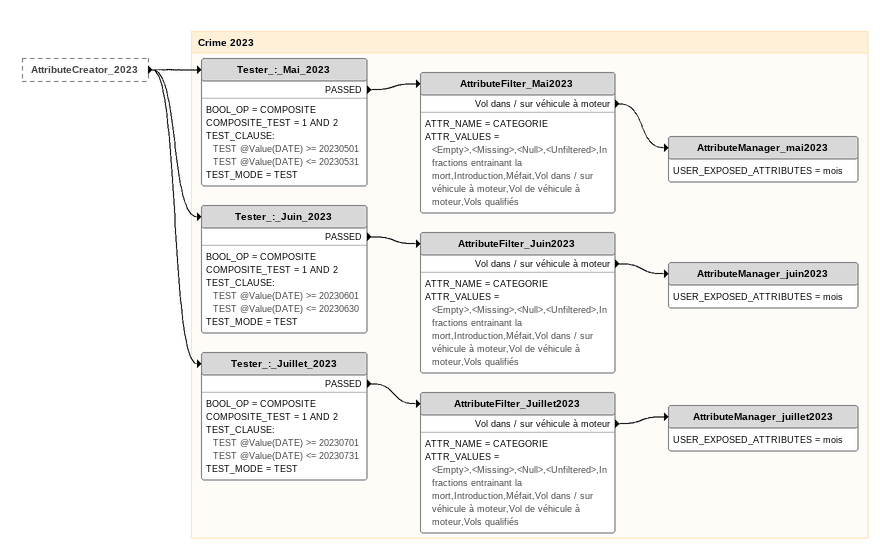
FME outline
AttributeCreator_2023 [outside]
    -> Tester_:_Mai_2023
    -> Tester_:_Juin_2023
    -> Tester_:_Juillet_2023

Bookmark: Crime 2023
Tester_:_Mai_2023
    BOOL_OP = COMPOSITE
    COMPOSITE_TEST = 1 AND 2
    TEST_CLAUSE:
      TEST @Value(DATE) >= 20230501
      TEST @Value(DATE) <= 20230531
    TEST_MODE = TEST
    PASSED -> AttributeFilter_Mai2023
AttributeFilter_Mai2023
    ATTR_NAME = CATEGORIE
    ATTR_VALUES = <Empty>,<Missing>,<Null>,<Unfiltered>,Infractions entrainant la mort,Introduction,Méfait,Vol dans / sur véhicule à moteur,Vol de véhicule à moteur,Vols qualifiés
    Vol dans / sur véhicule à moteur -> AttributeManager_mai2023
AttributeManager_mai2023
    USER_EXPOSED_ATTRIBUTES = mois
Tester_:_Juin_2023
    BOOL_OP = COMPOSITE
    COMPOSITE_TEST = 1 AND 2
    TEST_CLAUSE:
      TEST @Value(DATE) >= 20230601
      TEST @Value(DATE) <= 20230630
    TEST_MODE = TEST
    PASSED -> AttributeFilter_Juin2023
AttributeFilter_Juin2023
    ATTR_NAME = CATEGORIE
    ATTR_VALUES = <Empty>,<Missing>,<Null>,<Unfiltered>,Infractions entrainant la mort,Introduction,Méfait,Vol dans / sur véhicule à moteur,Vol de véhicule à moteur,Vols qualifiés
    Vol dans / sur véhicule à moteur -> AttributeManager_juin2023
AttributeManager_juin2023
    USER_EXPOSED_ATTRIBUTES = mois
Tester_:_Juillet_2023
    BOOL_OP = COMPOSITE
    COMPOSITE_TEST = 1 AND 2
    TEST_CLAUSE:
      TEST @Value(DATE) >= 20230701
      TEST @Value(DATE) <= 20230731
    TEST_MODE = TEST
    PASSED -> AttributeFilter_Juillet2023
AttributeFilter_Juillet2023
    ATTR_NAME = CATEGORIE
    ATTR_VALUES = <Empty>,<Missing>,<Null>,<Unfiltered>,Infractions entrainant la mort,Introduction,Méfait,Vol dans / sur véhicule à moteur,Vol de véhicule à moteur,Vols qualifiés
    Vol dans / sur véhicule à moteur -> AttributeManager_juillet2023
AttributeManager_juillet2023
    USER_EXPOSED_ATTRIBUTES = mois
